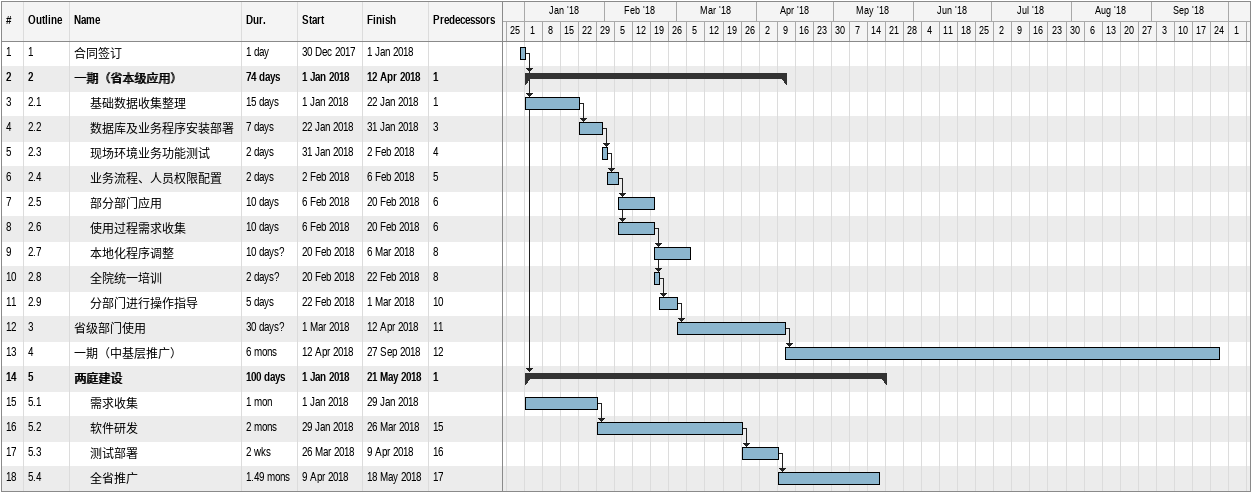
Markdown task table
| ID | WBS | Task | Duration | Start | Finish | Predecessors |
|---|---|---|---|---|---|---|
| 1 | 1 | 合同签订 | 1d | 2017-12-30 | 2018-01-01 |  |
| 2 | 2 | **一期（省本级应用）** | 74d | 2018-01-01 | 2018-04-12 | 1 |
| 3 | 2.1 | 基础数据收集整理 | 15d | 2018-01-01 | 2018-01-22 | 1 |
| 4 | 2.2 | 数据库及业务程序安装部署 | 7d | 2018-01-22 | 2018-01-31 | 3 |
| 5 | 2.3 | 现场环境业务功能测试 | 2d | 2018-01-31 | 2018-02-02 | 4 |
| 6 | 2.4 | 业务流程、人员权限配置 | 2d | 2018-02-02 | 2018-02-06 | 5 |
| 7 | 2.5 | 部分部门应用 | 10d | 2018-02-06 | 2018-02-20 | 6 |
| 8 | 2.6 | 使用过程需求收集 | 10d | 2018-02-06 | 2018-02-20 | 6 |
| 9 | 2.7 | 本地化程序调整 | 10d? | 2018-02-20 | 2018-03-06 | 8 |
| 10 | 2.8 | 全院统一培训 | 2d? | 2018-02-20 | 2018-02-22 | 8 |
| 11 | 2.9 | 分部门进行操作指导 | 5d | 2018-02-22 | 2018-03-01 | 10 |
| 12 | 3 | 省级部门使用 | 30d? | 2018-03-01 | 2018-04-12 | 11 |
| 13 | 4 | 一期（中基层推广） | 6mo | 2018-04-12 | 2018-09-27 | 12 |
| 14 | 5 | **两庭建设** | 100d | 2018-01-01 | 2018-05-21 | 1 |
| 15 | 5.1 | 需求收集 | 1mo | 2018-01-01 | 2018-01-29 |  |
| 16 | 5.2 | 软件研发 | 2mo | 2018-01-29 | 2018-03-26 | 15 |
| 17 | 5.3 | 测试部署 | 2w | 2018-03-26 | 2018-04-09 | 16 |
| 18 | 5.4 | 全省推广 | 1.49mo | 2018-04-09 | 2018-05-18 | 17 |
